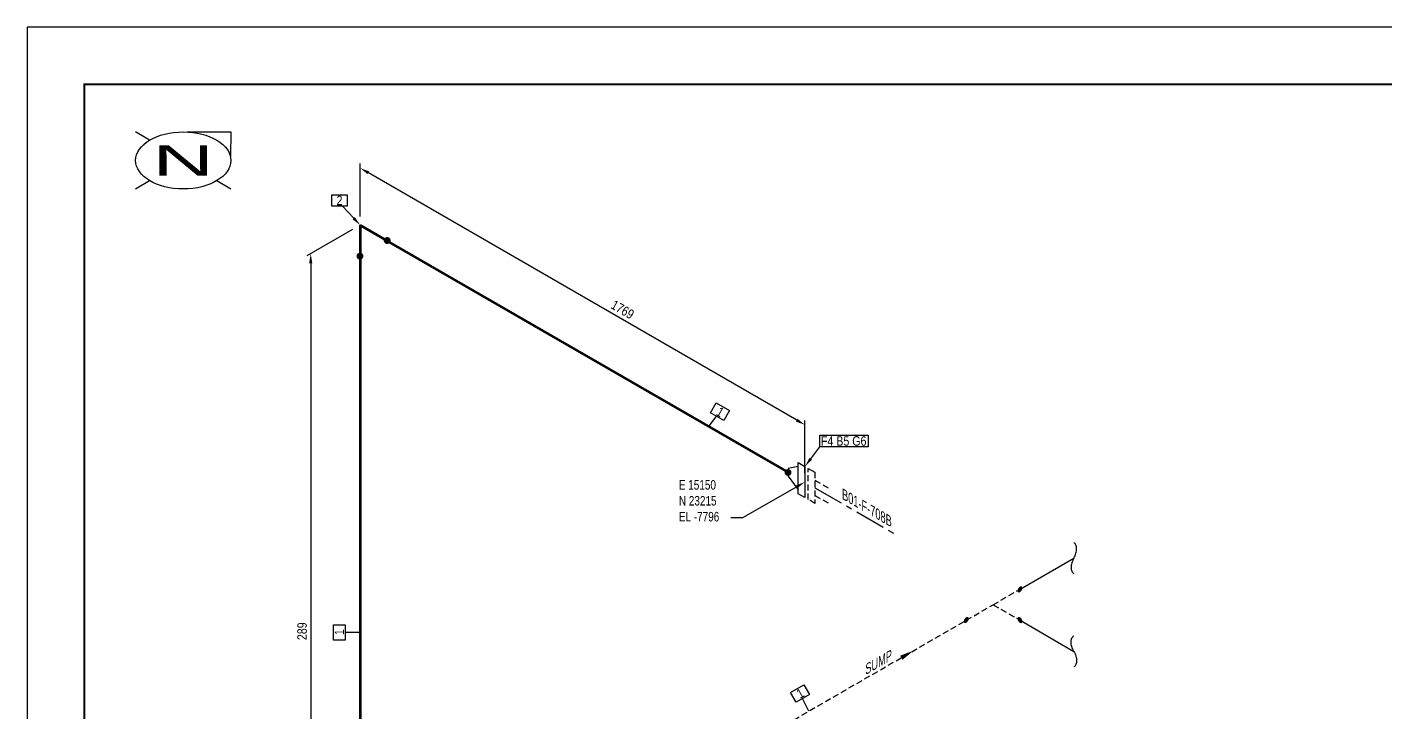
# Model space of a CAD drawing. Header units: millimetres. Extents: x 0 to 594, y 0 to 420.
# Drawn here: x 0 to 356.9, y 239.9 to 420 of the extents above; entities that cross this region are included whole.
import ezdxf
from ezdxf import colors
from ezdxf.entities.mleader import LeaderData, LeaderLine
from ezdxf.enums import TextEntityAlignment as Align
from ezdxf.math import Vec2, Vec3

# ---------------------------------------------------------------- set-up
doc = ezdxf.new("R2010")
doc.units = ezdxf.units.MM
doc.header["$LTSCALE"] = 0.25
doc.linetypes.add('CENTER', pattern=[50.800000000000004, 31.75, -6.35, 6.35, -6.35])
doc.linetypes.add('DASHED2', pattern=[9.524999999999999, 6.35, -3.175])
for name, color, linetype in [('기기', 6, 'Continuous'), ('밸브', 4, 'Continuous'), ('연속', 7, 'DASHED2'), ('열 추적 선', 7, 'CENTER'), ('용접', 1, 'Continuous'), ('주석', 7, 'Continuous'), ('치수', 1, 'Continuous')]:
    doc.layers.add(name, color=color, linetype=linetype)
doc.layers.add('파이프', color=3, linetype='Continuous', lineweight=70)
doc.styles.add('AdskIsoAnnotation', font='arial.ttf', dxfattribs={"width": 0.8, "height": 1})
doc.styles.add('AdskIsoMetric', font='arial.ttf', dxfattribs={"width": 0.8, "height": 2.5})
doc.styles.add('AdskIsoMetric-30', font='arial.ttf', dxfattribs={"width": 0.8, "height": 2.5})
doc.styles.add('AdskIsoMetric30', font='arial.ttf', dxfattribs={"width": 0.8, "oblique": 29.99999999998377, "height": 2.5})
doc.styles.add('MtXpl_', font='')
doc.styles.get("Standard").update_dxf_attribs({"font": 'arial.ttf'})
doc.styles.get('MtXpl_').set_extended_font_data('Gulim')
doc.dimstyles.new('AdskIsoMetric', dxfattribs={"dimtxt": 2.5, "dimasz": 2.5, "dimexe": 1, "dimexo": 2, "dimgap": 0.8, "dimtad": 1, "dimdec": 0, "dimrnd": 1, "dimzin": 0, "dimdsep": 46, "dimtxsty": 'AdskIsoMetric', "dimcen": 0, "dimclrt": 7, "dimadec": 0, "dimazin": 0, "dimtfac": 1, "dimtdec": 0, "dimtmove": 1, "dimatfit": 3, "dimfxl": 0, "dimfrac": 2, "dimtolj": 1, "dimtzin": 0, "dimarcsym": 0})

# ---------------------------------------------------------------- blocks, each defined once
blk = doc.blocks.new('분할 표식-1-IsoLeft')
at = {"color": 0, "linetype": 'ByBlock', "lineweight": -2, "extrusion": (0, 0.816496580927726, 0.5773502691896257)}
for p, q in [((0, 0), (-0.7071067811865479, 0.408248290463863)), ((-0.5303300858899339, 0.5103103630798285), (-0.5303300858899339, 0.5103103630798285))]:
    blk.add_line(p, q, dxfattribs=at)
at = {"linetype": 'ByBlock'}
for centre, major_axis, ratio, start_param, end_param in [((-0.7026801210987828, 0.3036304844546014), (-0.1812574172885266, -1.08200801597365e-14), 0.5773502691896257, -1.546371945682194, -0.02442438111304757), ((-0.7115982900086621, 0.5129035369073305), (-0.1813238414437766, -1.083146570163597e-14), 0.5773502691896258, 1.595569507384528, 3.116819472999815)]:
    blk.add_ellipse(centre, major_axis=major_axis, ratio=ratio, start_param=start_param, end_param=end_param, dxfattribs=at)
blk = doc.blocks.new('분할 표식-1-IsoRight')
at = {"color": 0, "linetype": 'ByBlock', "lineweight": -2, "extrusion": (0.7071067811865476, 0.408248290463863, -0.5773502691896257)}
for p, q in [((0, 0), (-0.7071067811865477, 0.4082482904638631)), ((-0.7071067811865587, 0.2041241452319515), (-0.7071067811865587, 0.2041241452319515))]:
    blk.add_line(p, q, dxfattribs=at)
at = {"linetype": 'ByBlock', "extrusion": (0, 0, -1)}
for centre, major_axis, ratio, start_param, end_param in [((-0.6142917734504523, 0.4567235933785705), (-0.09062870864426326, 0.1569735279962207), 0.577350269189626, 4.736813361497563, 6.258760926066711), ((-0.7999866376569684, 0.3598104279834022), (-0.09066192072188833, 0.1570310530020922), 0.5773502691896257, 1.595569507384702, 3.116819472999987)]:
    blk.add_ellipse(centre, major_axis=major_axis, ratio=ratio, start_param=start_param, end_param=end_param, dxfattribs=at)
blk = doc.blocks.new('*D34')
at = {"layer": 'Defpoints', "color": 0}
for p in [(87.48546113664725, 368.0002942194189), (87.48546113664723, 172.310381918585), (74.49508007988143, 164.810381918584)]:
    blk.add_point(p, dxfattribs=at)
at = {"layer": '치수', "color": 0, "lineweight": -2}
for p, q in [((85.48546113664725, 366.8455936810395), (73.49508007988139, 359.9229439502282)), ((74.49508007988139, 358.0002942194179), (74.49508007988143, 167.310381918584)), ((85.48546113664723, 171.1556813802056), (73.49508007988143, 164.2330316493943))]:
    blk.add_line(p, q, dxfattribs=at)
at = {"layer": '치수', "color": 0}
for points in [[(74.07841341321472, 358.0002942194179), (74.91174674654806, 358.0002942194179), (74.49508007988139, 360.5002942194179)], [(74.07841341321476, 167.310381918584), (74.9117467465481, 167.310381918584), (74.49508007988143, 164.810381918584)]]:
    blk.add_solid(points, dxfattribs=at)
at = {"layer": '치수', "color": 7, "insert": (72.22792790631684, 261.3463971512992), "char_height": 2.5, "attachment_point": 5, "rotation": 90, "style": 'AdskIsoMetric-30'}
blk.add_mtext('\\A1;289', dxfattribs=at)
blk = doc.blocks.new('*D35')
at = {"layer": 'Defpoints', "color": 0}
for p in [(87.48546113665239, 383.0002942194139), (87.48546113664723, 368.0002942194189), (204.3332190021044, 300.5382097615661)]:
    blk.add_point(p, dxfattribs=at)
at = {"layer": '치수', "color": 0, "lineweight": -2}
for p, q in [((87.48546113664803, 370.3096952961772), (87.48546113665277, 384.154994757793)), ((202.1681554926487, 316.7882097615657), (89.65052464611331, 381.7502942194136)), ((204.3332190021052, 302.8476108383243), (204.33321900211, 316.6929102999445))]:
    blk.add_line(p, q, dxfattribs=at)
at = {"layer": '치수', "color": 0}
for points in [[(89.85885797944668, 382.1111381376571), (89.44219131277991, 381.3894503011701), (87.48546113665239, 383.0002942194139)], [(202.3764888259821, 317.1490536798092), (201.9598221593153, 316.4273658433222), (204.3332190021096, 315.5382097615654)]]:
    blk.add_solid(points, dxfattribs=at)
at = {"layer": '치수', "color": 7, "insert": (156.4266137482695, 345.8139984689309), "char_height": 2.5, "attachment_point": 5, "rotation": 329.9999999999917, "style": 'AdskIsoMetric-30'}
blk.add_mtext('\\A1;1769', dxfattribs=at)
blk = doc.blocks.new('티-1-Iso2DSkew90')
at = {"color": 0, "linetype": 'ByBlock', "lineweight": -2, "extrusion": (-1.479152703476559e-12, -0.8164965809270949, -0.5773502691905184)}
for p, q in [((0, 0), (7.071067811855153, 4.082482904637907)), ((-7.07106781187062, -4.082482904639374), (0, 0)), ((0, 0), (7.071067811870622, -4.082482904650511))]:
    blk.add_line(p, q, dxfattribs=at)
blk = doc.blocks.new('엘보우-1-Iso2DSkew90')
at = {"color": 0, "linetype": 'ByBlock', "lineweight": -2, "extrusion": (-0.7071067811865476, -0.408248290463863, 0.5773502691896257)}
for p, q in [((-1.570039942239837e-15, -8.164965809330754e-05), (3.996802888650564e-15, -8.164965809277263)), ((-1.570100928612039e-15, -8.164965809512049e-05), (-1.570100928612039e-15, -8.164965809512049e-05)), ((7.071067811865476, -4.082482904638631), (7.071067811990304e-05, -4.082482904710701e-05))]:
    blk.add_line(p, q, dxfattribs=at)
blk = doc.blocks.new('Buttweld-1-IsoLeft')
blk.add_hatch(color=256).paths.add_polyline_path([(-0.02926648698341899, 0.0190248752189664), (-0.03433940243884461, 0.01553440877738671), (-0.03828543016167164, 0.01158838105455966), (-0.04098467209632838, 0.007306690106057003), (-0.04235511314251258, 0.002819432944708807), (-0.0423551131425126, -0.001737047391299031), (-0.04098467209632838, -0.00622430455264722), (-0.03828543016167164, -0.01050599550114988), (-0.0343394024388446, -0.01445202322397693), (-0.02926648698341897, -0.01794248966555663), (-0.02322082176448879, -0.02087133876932283), (-0.01638610126047702, -0.02314957893732674), (-0.008969994995362643, -0.02470798699490873), (-0.001197837605280273, -0.0254992115018317), (0.006694217840373807, -0.0254992115018317), (0.01446637523045619, -0.02470798699490873), (0.02188248149557056, -0.02314957893732674), (0.02871720199958232, -0.02087133876932282), (0.0347628672185125, -0.01794248966555662), (0.03983578267393813, -0.01445202322397693), (0.04378181039676517, -0.01050599550114988), (0.04648105233142191, -0.006224304552647219), (0.04785149337760611, -0.001737047391299024), (0.04785149337760612, 0.00281943294470881), (0.04648105233142192, 0.007306690106056998), (0.04378181039676517, 0.01158838105455967), (0.03983578267393813, 0.01553440877738672), (0.0347628672185125, 0.01902487521896641), (0.02871720199958233, 0.02195372432273261), (0.02188248149557058, 0.02423196449073652), (0.01446637523045615, 0.02579037254831852), (0.006694217840373802, 0.02658159705524148), (-0.001197837605280279, 0.02658159705524148), (-0.008969994995362631, 0.02579037254831852), (-0.01638610126047705, 0.02423196449073652), (-0.0232208217644888, 0.02195372432273261)], is_closed=False, flags=0)
blk = doc.blocks.new('Buttweld-1-IsoRight')
blk.add_hatch(color=256).paths.add_polyline_path([(-0.03110926873516343, 0.01583308359768423), (-0.03062289385341115, 0.02197159047412338), (-0.02917854746281879, 0.02736196458754277), (-0.02682011529758997, 0.03184042214816708), (-0.02361925712564089, 0.03527088748922563), (-0.01967322940281385, 0.03754912765722956), (-0.01510193018468056, 0.0386059194775192), (-0.010044256084795, 0.03840915286539755), (-0.0046538819713756, 0.0369648064748052), (0.0009054083658023068, 0.03431676603994575), (0.006464698702980208, 0.0305454909294593), (0.01185507281639961, 0.02576556942922068), (0.01691274691628517, 0.0201222370352577), (0.02148404613441846, 0.01378696354669689), (0.0254300738572455, 0.006952243042685139), (0.02863093202919458, -0.0001742549527986474), (0.03098936419442341, -0.007375995404343622), (0.03243371058501576, -0.01443415707258615), (0.03292008546676804, -0.02113428128683879), (0.03243371058501577, -0.02727278816327793), (0.0309893641944234, -0.03266316227669734), (0.02863093202919458, -0.03714161983732166), (0.02543007385724549, -0.04057208517838019), (0.02148404613441846, -0.04285032534638412), (0.01691274691628519, -0.04390711716667377), (0.01185507281639961, -0.04371035055455211), (0.006464698702980208, -0.04226600416395975), (0.0009054083658023102, -0.03961796372910031), (-0.004653881971375586, -0.03584668861861387), (-0.01004425608479498, -0.03106676711837527), (-0.01510193018468056, -0.02542343472441225), (-0.01967322940281384, -0.01908816123585146), (-0.02361925712564088, -0.01225344073183971), (-0.02682011529758996, -0.005126942736355953), (-0.02917854746281879, 0.002074797715189062), (-0.03062289385341115, 0.009132959383431583)], is_closed=False, flags=0)
blk = doc.blocks.new('Buttweld')
at = {"lineweight": -2}
blk.add_hatch(color=0, dxfattribs=at).paths.add_polyline_path([(0.04399514976077742, -0.002606086945810659), (0.04330731180660574, 0.005255936846196026), (0.04126469755226539, 0.01287907702365859), (0.03792937079826185, 0.02003170832977988), (0.03340267376025871, 0.0264965016817295), (0.02782214783713649, 0.03207702760485173), (0.02135735448518687, 0.03660372464285486), (0.01420472317906558, 0.03993905139685841), (0.006581583001603011, 0.04198166565119876), (-0.001280440790403681, 0.04266950360537045), (-0.009142464582410366, 0.04198166565119876), (-0.01676560475987293, 0.03993905139685841), (-0.02391823606599422, 0.03660372464285487), (-0.03038302941794385, 0.03207702760485173), (-0.03596355534106607, 0.02649650168172951), (-0.04049025237906921, 0.02003170832977988), (-0.04382557913307276, 0.0128790770236586), (-0.0458681933874131, 0.005255936846196026), (-0.04655603134158478, -0.002606086945810653), (-0.0458681933874131, -0.01046811073781733), (-0.04382557913307276, -0.01809125091527991), (-0.04049025237906921, -0.02524388222140119), (-0.03596355534106607, -0.03170867557335082), (-0.03038302941794385, -0.03728920149647304), (-0.02391823606599425, -0.04181589853447618), (-0.01676560475987292, -0.04515122528847974), (-0.009142464582410366, -0.04719383954282007), (-0.001280440790403688, -0.04788167749699176), (0.006581583001602991, -0.04719383954282008), (0.01420472317906554, -0.04515122528847974), (0.02135735448518687, -0.04181589853447618), (0.02782214783713648, -0.03728920149647305), (0.0334026737602587, -0.03170867557335083), (0.03792937079826184, -0.02524388222140123), (0.04126469755226539, -0.0180912509152799), (0.04330731180660574, -0.01046811073781735)], is_closed=False, flags=0)
blk = doc.blocks.new('Weld-1-IsoLeft')
blk.add_hatch(color=256).paths.add_polyline_path([(-0.02926648698341899, 0.0190248752189664), (-0.03433940243884461, 0.01553440877738671), (-0.03828543016167164, 0.01158838105455966), (-0.04098467209632838, 0.007306690106057003), (-0.04235511314251258, 0.002819432944708807), (-0.0423551131425126, -0.001737047391299031), (-0.04098467209632838, -0.00622430455264722), (-0.03828543016167164, -0.01050599550114988), (-0.0343394024388446, -0.01445202322397693), (-0.02926648698341897, -0.01794248966555663), (-0.02322082176448879, -0.02087133876932283), (-0.01638610126047702, -0.02314957893732674), (-0.008969994995362643, -0.02470798699490873), (-0.001197837605280273, -0.0254992115018317), (0.006694217840373807, -0.0254992115018317), (0.01446637523045619, -0.02470798699490873), (0.02188248149557056, -0.02314957893732674), (0.02871720199958232, -0.02087133876932282), (0.0347628672185125, -0.01794248966555662), (0.03983578267393813, -0.01445202322397693), (0.04378181039676517, -0.01050599550114988), (0.04648105233142191, -0.006224304552647219), (0.04785149337760611, -0.001737047391299024), (0.04785149337760612, 0.00281943294470881), (0.04648105233142192, 0.007306690106056998), (0.04378181039676517, 0.01158838105455967), (0.03983578267393813, 0.01553440877738672), (0.0347628672185125, 0.01902487521896641), (0.02871720199958233, 0.02195372432273261), (0.02188248149557058, 0.02423196449073652), (0.01446637523045615, 0.02579037254831852), (0.006694217840373802, 0.02658159705524148), (-0.001197837605280279, 0.02658159705524148), (-0.008969994995362631, 0.02579037254831852), (-0.01638610126047705, 0.02423196449073652), (-0.0232208217644888, 0.02195372432273261)], is_closed=False, flags=0)
blk = doc.blocks.new('AnnoRect')
at = {"color": 0, "linetype": 'ByBlock', "lineweight": -2}
blk.add_wipeout([(-0.8095147142857141, -0.5999939999999999), (-0.8095147142857141, 0.5999939999999997), (0.8095147142857136, 0.5999939999999997), (0.8095147142857136, -0.5999939999999997)], dxfattribs=at)
blk.add_lwpolyline([(-0.8095147142857141, -0.5999939999999999), (-0.8095147142857141, 0.5999940000000001), (0.8095147142857141, 0.5999940000000004), (0.8095147142857141, -0.5999939999999997)], close=True, dxfattribs=at)
at = {"color": 0, "linetype": 'ByBlock', "lineweight": -2, "style": 'AdskIsoAnnotation', "width": 0.8}
blk.add_attdef('XX', text='', height=1, dxfattribs=at).set_placement((0, 0), align=Align.MIDDLE_CENTER)
blk = doc.blocks.new('플랜지WN-1-IsoRight')
at = {"color": 0, "linetype": 'ByBlock', "lineweight": -2, "extrusion": (0.7071067811865476, 0.408248290463863, -0.5773502691896257)}
for p, q in [((0.02209708691207959, 0.1913663861549358), (0.110485434560398, 0.140335349846953)), ((0.02209708691207959, -0.2168819043089272), (0.02209708691207959, 0.1913663861549358)), ((0.02209708691207959, 0.1403353498469529), (-0.1104854345603981, 0.1148198316929615)), ((-0.1104854345603981, 0.1148198316929615), (-0.1104854345603981, 0.01275775907699575)), ((-0.1104854345603981, 0.01275775907699575), (0.0220970869120796, -0.1658508680009443)), ((0.110485434560398, 0.140335349846953), (0.1104854345603982, -0.2679129406169102)), ((0.1104854345603982, -0.2679129406169102), (0.02209708691207959, -0.2168819043089272))]:
    blk.add_line(p, q, dxfattribs=at)

msp = doc.modelspace()

# ---------------------------------------------------------------- linework, layer by layer
at = {"color": 0, "linetype": 'ByBlock', "lineweight": 25}
for p, q in [((32.16116523516821, 390.3033008528803), (28.50000000000006, 392.4999999939812)), ((42.00000000000006, 392.4759614706074), (53.50000000000006, 392.4999999939812)), ((53.50000000000006, 392.4999999939812), (53.38839062276548, 385.9999999939812)), ((28.49999999999994, 377.4999999939812), (32.1611652351681, 379.6966991350821)), ((49.83883476483179, 379.6966991350821), (53.49999999999994, 377.4999999939812))]:
    msp.add_line(p, q, dxfattribs=at)
at = {"color": 0, "linetype": 'ByBlock', "lineweight": -2}
msp.add_line((41, 385), (41, 385), dxfattribs=at)
msp.add_line((41, 385), (41, 385), dxfattribs=at)
msp.add_line((41, 385), (41, 385), dxfattribs=at)
msp.add_line((41, 385), (41, 385), dxfattribs=at)
msp.add_line((41, 385), (41, 385), dxfattribs=at)
at = {"color": 0, "linetype": 'ByBlock', "lineweight": -2, "extrusion": (-0.7071067811865477, -0.408248290463863, -0.5773502691896257)}
msp.add_line((205.1992444058889, 304.1206926662035), (206.9670113588551, 303.1000719400439), dxfattribs=at)
at = {"color": 0, "linetype": 'ByBlock', "lineweight": 25}
msp.add_ellipse((40.99999999999994, 384.9999999939812), major_axis=(12.5, 0), ratio=0.6, dxfattribs=at)
at = {"layer": '연속', "extrusion": (-0.7071067811865477, -0.408248290463863, -0.5773502691896257)}
for p, q in [((205.1992444058889, 295.9557268569263), (205.1992444058889, 304.1206926662035)), ((206.9670113588551, 303.1000719400439), (206.9670113588551, 294.9351061307667)), ((206.9670113588551, 294.9351061307667), (205.1992444058889, 295.9557268569263))]:
    msp.add_line(p, q, dxfattribs=at)
at = {"layer": '연속'}
for p, q in [((206.9670113588551, 301.0175890354053), (211.0288983466311, 298.6724574895951)), ((206.9670113588551, 297.0175890354053), (211.0288983466311, 294.6724574895952))]:
    msp.add_line(p, q, dxfattribs=at)
msp.add_lwpolyline([(182.8978585119803, 227.3967552271479), (246.6929693759867, 264.2288796573885)], dxfattribs=at)
msp.add_solid([(229.3387603837593, 254.9311102606601), (229.9637603837583, 253.848578505929), (232.8988556479522, 256.2648443832917)], dxfattribs=at)
at = {"layer": '열 추적 선', "color": 1}
msp.add_line((206.9670113588551, 299.0175890354053), (228.0099146801699, 286.8684631383129), dxfattribs=at)
at = {"layer": '파이프'}
for points in [[(199.9138016196898, 303.0897615769663), (94.55652894851484, 363.9178113147773)], [(87.48546113664817, 359.8353284101395), (87.48546113664817, 180.4753477278518)]]:
    msp.add_lwpolyline(points, dxfattribs=at)

# ---------------------------------------------------------------- block references
at = {"layer": '밸브', "xscale": 20, "yscale": 20, "zscale": 20, "rotation": 359.9999999999711}
msp.add_blockref('플랜지WN-1-IsoRight', (202.1235103108971, 301.8139856692656), dxfattribs=at)
at = {"layer": '연속', "xscale": 20, "yscale": 20, "zscale": 20}
for name, p, rotation in [('분할 표식-1-IsoLeft', (260.8351049997297, 272.3938454666549), 239.9999999999914), ('Buttweld-1-IsoLeft', (260.8351049997297, 272.3938454666549), 239.9999999999823), ('Weld-1-IsoLeft', (246.6929693759872, 264.2288796573873), 59.99999999998231), ('Buttweld-1-IsoRight', (260.8351049997194, 264.2288796573762), 180.000000000009), ('분할 표식-1-IsoRight', (260.8351049997194, 264.2288796573717), 179.9999984087254)]:
    msp.add_blockref(name, p, dxfattribs=dict(at, rotation=rotation))
at = {"layer": '연속'}
msp.add_blockref('티-1-Iso2DSkew90', (253.7640371878565, 268.3113625620267), dxfattribs=at)
at = {"layer": '용접', "xscale": 20, "yscale": 20, "zscale": 20}
for p, rotation in [((94.55652894851397, 363.9178113147765), 180), ((87.48546113664848, 359.8353284101394), 270)]:
    msp.add_blockref('Buttweld', p, dxfattribs=dict(at, rotation=rotation))
msp.add_blockref('Buttweld', (199.9138016196944, 303.0897615769637), dxfattribs=at)
at = {"layer": '파이프'}
msp.add_blockref('엘보우-1-Iso2DSkew90', (87.48546113664722, 368.0002942194188), dxfattribs=at)

# ---------------------------------------------------------------- texts
at = {"color": 0, "linetype": 'ByBlock', "lineweight": 40, "width": 2}
msp.add_text('N', height=8, dxfattribs=at).set_placement((40.99999999999994, 384.9999999939812), align=Align.MIDDLE_CENTER)
at = {"layer": '기기', "style": 'AdskIsoMetric-30', "oblique": 329.9999999999999, "width": 0.8}
msp.add_text('B01-F-708B', height=2.5, rotation=329.99999999998, dxfattribs=at).set_placement((214.0872070172021, 296.1048779331841))
at = {"layer": '주석', "style": 'MtXpl_', "width": 0.8}
for s, p in [('E 15150', (171.2048623842474, 298.5407317748405)), ('N 23215', (171.2130479231287, 294.3638331845722)), ('EL -7796', (171.2048623842474, 290.1869345943039))]:
    msp.add_text(s, height=2.5, dxfattribs=at).set_placement(p)
at = {"layer": '치수', "color": 7, "style": 'AdskIsoMetric30', "oblique": 29.99999999998377, "width": 0.8}
msp.add_text('SUMP', height=2.5, rotation=29.99999999994958, dxfattribs=at).set_placement((220.1968835327795, 249.7871867125704))

# ---------------------------------------------------------------- dimensions: what is measured, and where the dimension line sits
at = {"layer": '치수'}
for base, p1, p2, angle, text, override, picture, middle in [((87.48546113665239, 383.0002942194139), (204.3332190021044, 300.5382097615661), (87.48546113664722, 368.0002942194188), 149.9999999999916, '1769', {"dimtad": 0, "dimlfac": 11.11091765411154, "dimtxsty": 'AdskIsoMetric-30', "dimse1": 0, "dimse2": 0, "dimsd1": 0, "dimsd2": 0, "dimtmove": 1}, '*D35', (156.4266137482695, 345.8139984689309)), ((74.49508007988143, 164.810381918584), (87.48546113664722, 368.0002942194188), (87.4854611366472, 172.310381918585), 270, '289', {"dimtad": 0, "dimlfac": 1.476826253341667, "dimtxsty": 'AdskIsoMetric-30', "dimse1": 0, "dimse2": 0, "dimsd1": 0, "dimsd2": 0, "dimtmove": 1}, '*D34', (72.22792790631684, 261.3463971512992))]:
    dim = msp.add_linear_dim(base=base, p1=p1, p2=p2, angle=angle, text=text, dimstyle='AdskIsoMetric', override=override, dxfattribs=at)
    dim.commit()
    dim.dimension.update_dxf_attribs({"geometry": picture, "text_midpoint": middle, "dimtype": 160})

# ---------------------------------------------------------------- leaders
at = {"layer": '주석'}
ml = msp.add_multileader_mtext('Standard', dxfattribs=at)
ml.set_content('')
ml.set_leader_properties()
ml.build(insert=Vec2(0, 0))
ml.multileader.update_dxf_attribs({"dogleg_length": 0, "arrow_head_size": 2.5})
ctx = ml.context
ctx.base_point, ctx.arrow_head_size = Vec3(82.83333333333319, 373.0000000000003), 2.5
notes = []
notes.append((ctx, [(0, (1, 1, 0), (82.83333333333319, 373.0000000000003), (-1, 0), 0, [(0, [(87.4854611366472, 368.0002942194188)], 0, [])])]))
ctx.mtext, ml.multileader.dxf.content_type = None, 0
ml = msp.add_multileader_mtext('Standard', dxfattribs=at)
ml.set_content('')
ml.set_leader_properties()
ml.build(insert=Vec2(0, 0))
ml.multileader.update_dxf_attribs({"dogleg_length": 0, "arrow_head_size": 0})
ctx = ml.context
ctx.base_point, ctx.arrow_head_size = Vec3(181.0888807676129, 317.7940014470218), 0
notes.append((ctx, [(0, (1, 1, 0), (181.0888807676129, 317.7940014470218), (-1, 0), 0, [(0, [(179.0711658851865, 315.1232629289088)], 0, [])])]))
ctx.mtext, ml.multileader.dxf.content_type = None, 0
ml = msp.add_multileader_mtext('Standard', dxfattribs=at)
ml.set_content('')
ml.set_leader_properties()
ml.build(insert=Vec2(0, 0))
ml.multileader.update_dxf_attribs({"dogleg_length": 0, "arrow_head_size": 2.5})
ctx = ml.context
ctx.base_point, ctx.arrow_head_size, ctx.plane_origin = Vec3(208.2154170073293, 309.7661192875665), 2.5, Vec3(-89.43467190819396, 145.3172633939784)
notes.append((ctx, [(0, (1, 1, 0), (208.2154170073293, 309.7661192875665), (-1, 0), 0, [(0, [(204.3332190021065, 304.6206926662035)], 0, [])])]))
ctx.mtext, ml.multileader.dxf.content_type = None, 0
ml = msp.add_multileader_mtext('Standard', dxfattribs=at)
ml.set_content('')
ml.set_leader_properties()
ml.build(insert=Vec2(0, 0))
ml.multileader.update_dxf_attribs({"dogleg_length": 3.061862178478973, "arrow_head_size": 2.5})
ctx = ml.context
ctx.base_point, ctx.arrow_head_size = Vec3(184.9035904637331, 291.1443015792984), 2.5
notes.append((ctx, [(0, (1, 1, 0), (187.9654526422121, 291.1443015792984), (-1, 0), 3.061862178478973, [(0, [(204.3332190021083, 300.5382097615654)], 0, [])])]))
ctx.mtext, ml.multileader.dxf.content_type = None, 0
ml = msp.add_multileader_mtext('Standard', dxfattribs=at)
ml.set_content('')
ml.set_leader_properties()
ml.build(insert=Vec2(0, 0))
ml.multileader.update_dxf_attribs({"dogleg_length": 0, "arrow_head_size": 0})
ctx = ml.context
ctx.base_point, ctx.arrow_head_size = Vec3(83.49998499999857, 260.9999999999998), 0
notes.append((ctx, [(0, (1, 1, 0), (83.49998499999857, 260.9999999999998), (-1, 0), 0, [(0, [(87.4854611366485, 260.9999999999998)], 0, [])])]))
ctx.mtext, ml.multileader.dxf.content_type = None, 0
ml = msp.add_multileader_mtext('Standard', dxfattribs=at)
ml.set_content('')
ml.set_leader_properties()
ml.build(insert=Vec2(0, 0))
ml.multileader.update_dxf_attribs({"dogleg_length": 0, "arrow_head_size": 0})
ctx = ml.context
ctx.base_point, ctx.arrow_head_size = Vec3(203.6829753563305, 243.6622825187643), 0
notes.append((ctx, [(0, (1, 1, 0), (203.6829753563305, 243.6622825187643), (-1, 0), 0, [(0, [(205.3648424016007, 240.3680744236728)], 0, [])])]))
ctx.mtext, ml.multileader.dxf.content_type = None, 0
for ctx, leaders in notes:
    for number, flags, end, landing, length, lines in leaders:
        leader = LeaderData()
        leader.index, (leader.has_last_leader_line, leader.has_dogleg_vector, leader.attachment_direction) = number, flags
        leader.last_leader_point, leader.dogleg_vector, leader.dogleg_length = Vec3(end), Vec3(landing), length
        for number, points, colour, breaks in lines:
            line = LeaderLine()
            line.index, line.vertices, line.color, line.breaks = number, Vec3.list(points), colors.encode_raw_color(colour), breaks
            leader.lines.append(line)
        ctx.leaders.append(leader)

# ---------------------------------------------------------------- next in the draw order: block references
ref = msp.add_blockref('AnnoRect', (82.02378678571473, 374.4999850000005), dxfattribs=dict(at, xscale=2.5, yscale=2.5, zscale=2.5))
ref.add_attrib('XX_001', '2', (81.27958487575566, 373.2448690381997), dxfattribs={"layer": '0', "color": 0, "linetype": 'ByBlock', "lineweight": -2, "height": 2.5, "style": 'AdskIsoAnnotation', "width": 0.8})
ref = msp.add_blockref('AnnoRect', (181.9999999999999, 318.9999999999989), dxfattribs=dict(at, xscale=2.5, yscale=2.5, zscale=2.5, rotation=329.9999999999917))
ref.add_attrib('XX_001', '1', (180.7899719999101, 318.249326914758), dxfattribs={"layer": '0', "color": 0, "linetype": 'ByBlock', "lineweight": -2, "height": 2.5, "rotation": 329.9999999999917, "style": 'AdskIsoAnnotation', "width": 0.8})
ref = msp.add_blockref('AnnoRect', (81.9999999999997, 260.9999999999983), dxfattribs=dict(at, xscale=2.5, yscale=2.5, zscale=2.5, rotation=90))
ref.add_attrib('XX_001', '1', (83.25511596180051, 260.3274215552507), dxfattribs={"layer": '0', "color": 0, "linetype": 'ByBlock', "lineweight": -2, "height": 2.5, "rotation": 90.00000000000001, "style": 'AdskIsoAnnotation', "width": 0.8})
ref = msp.add_blockref('AnnoRect', (203.0000000000021, 244.9999999999992), dxfattribs=dict(at, xscale=2.5, yscale=2.5, zscale=2.5, rotation=29.99999999994881))
ref.add_attrib('XX_001', '1', (203.045087961712, 243.5767484700105), dxfattribs={"layer": '0', "color": 0, "linetype": 'ByBlock', "lineweight": -2, "height": 2.5, "rotation": 29.99999999994881, "style": 'AdskIsoAnnotation', "width": 0.8})

# ---------------------------------------------------------------- next in the draw order: linework, layer by layer
msp.add_lwpolyline([(0, 0), (594, 0), (594, 420), (0, 420)], close=True)
at = {"const_width": 0.5}
msp.add_lwpolyline([(15, 15), (579, 15), (579, 405.0000000000001), (15, 405)], close=True, dxfattribs=at)

# ---------------------------------------------------------------- next in the draw order: block references
at = {"layer": '주석'}
ref = msp.add_blockref('AnnoRect', (214.5653280918059, 311.3172633939782), dxfattribs=dict(at, xscale=7.844095940959409, yscale=2.585266030013643, zscale=2.5))
ref.add_attrib('XX_001', 'F4 B5 G6', (208.5359965774812, 310.0672633939782), dxfattribs={"layer": '0', "color": 0, "linetype": 'ByBlock', "lineweight": -2, "height": 2.5, "style": 'AdskIsoAnnotation', "width": 0.8})

doc.saveas('drawing.dxf')
